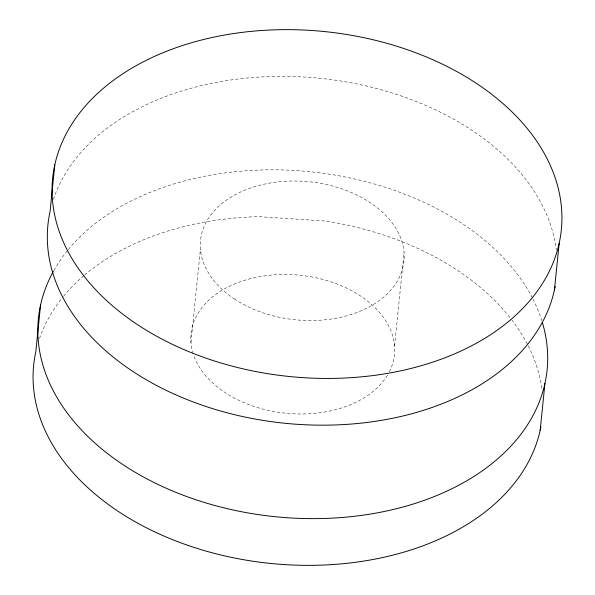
<?xml version="1.0" encoding="UTF-8"?>
<svg xmlns="http://www.w3.org/2000/svg" width="595" height="595" viewBox="0 0 595 595"><rect width="100%" height="100%" fill="white"/><g stroke="black" fill="none" stroke-linecap="round" stroke-linejoin="round"><path stroke-width="0.45" stroke-dasharray="2.98 2.23" d="M190.943 342.571L200.433 249.112M394.567 345.888L404.057 252.429M39.515 338.562A255.642 173.361 5.8 0 1 63.003 296.942M63.576 296.243A255.642 173.361 5.8 0 1 83.865 275.678M84.594 275.061A255.642 173.361 5.8 0 1 258.795 216.662L325.339 221.02A255.642 173.361 5.8 0 1 511.09 318.994M511.655 319.731A255.642 173.361 5.8 0 1 527.772 344.981M528.204 345.829A255.642 173.361 5.8 0 1 542.06 390.409M53.87 270.48A255.642 173.361 5.8 0 1 67.748 250.212M68.328 249.513A255.642 173.361 5.8 0 1 311.542 171.881A255.642 173.361 5.8 0 1 532.525 298.251M532.956 299.099A255.642 173.361 5.8 0 1 541.8 320.675M53.461 199.251A255.642 173.361 5.8 0 1 319.693 78.287A255.642 173.361 5.8 0 1 556.303 250.227M193.204 353.854A102.258 69.347 5.8 0 1 298.459 275.113A102.258 69.347 5.8 0 1 389.212 372.046M387.434 375.214A102.258 69.347 5.8 0 1 285.139 413.153A102.258 69.347 5.8 0 1 193.487 354.724M234.296 298.913A102.258 69.347 5.8 0 0 402.071 270.42A102.258 69.347 5.8 0 0 270.368 182.977A102.258 69.347 5.8 0 0 234.296 298.913"/><path stroke-width="0.89" d="M40.572 305.004L35.819 351.727A255.642 173.361 5.8 0 0 253.351 561.293A255.642 173.361 5.8 0 0 540.929 426.578M54.807 164.815L50.062 211.545A255.642 173.361 5.8 0 0 267.586 421.111A255.642 173.361 5.8 0 0 555.165 286.388M540.193 430.185L544.938 383.455M554.428 289.996L559.181 243.273A255.642 173.361 5.8 0 0 213.233 37.262A255.642 173.361 5.8 0 0 148.571 331.594A255.642 173.361 5.8 0 0 559.181 243.273M542.335 322.423A255.642 173.361 5.8 0 1 274.131 516.594A255.642 173.361 5.8 0 1 53.401 271.313"/></g></svg>
